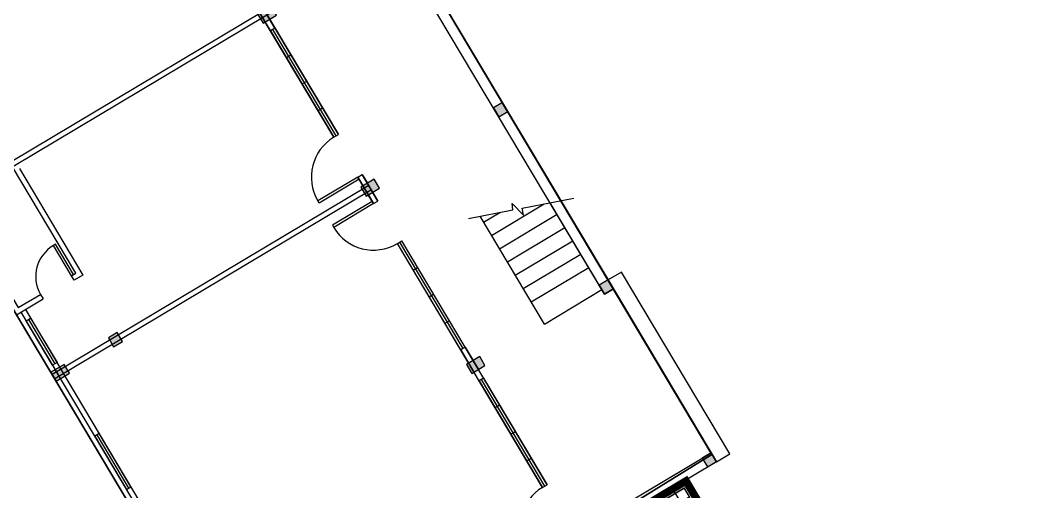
# Model space of a CAD drawing. Header units: millimetres. Extents: x 100 to 288, y -65 to 177.
# Drawn here: x 222.548 to 227.443, y 164.95 to 167.234 of the extents above; entities that cross this region are included whole.
import ezdxf

# ---------------------------------------------------------------- set-up
doc = ezdxf.new("R2010")
doc.units = ezdxf.units.MM
doc.header["$LTSCALE"] = 0.3
doc.header["$MEASUREMENT"] = 0
doc.linetypes.add('DASHDOTX2', pattern=[2, 1, -0.5, 0, -0.5])
for name, color, linetype in [('HATCH', 8, 'CONTINUOUS'), ('HATCH1', 8, 'CONTINUOUS'), ('Layer2', 4, 'CONTINUOUS'), ('LAYER7', 7, 'CONTINUOUS'), ('TUONG', 7, 'CONTINUOUS')]:
    doc.layers.add(name, color=color, linetype=linetype)

# ---------------------------------------------------------------- blocks, each defined once
blk = doc.blocks.new('NXM')
at = {"layer": 'LAYER7', "ltscale": 5}
for p, q in [((-121877.97, 340593.66), (-121855.47, 340593.66)), ((-121877.97, 340593.36), (-121855.47, 340593.36))]:
    blk.add_line(p, q, dxfattribs=at)
at = {"layer": 'LAYER7', "ltscale": 5, "const_width": 0.03}
for points in [[(-121855.87, 340593.36), (-121855.47, 340593.36), (-121855.47, 340594.06), (-121855.87, 340594.06)], [(-121855.77, 340593.46), (-121855.57, 340593.46), (-121855.57, 340593.96), (-121855.77, 340593.96)]]:
    blk.add_lwpolyline(points, close=True, dxfattribs=at)
blk = doc.blocks.new('TTAT')
at = {"layer": 'HATCH', "ltscale": 5}
for points in [[(-121953.51, 340867.551), (-121953.51, 340867.251), (-121953.31, 340867.251), (-121953.31, 340867.551)], [(-121953.51, 340866.251), (-121953.51, 340866.051), (-121953.31, 340866.051), (-121953.31, 340866.251)], [(-121957.51, 340860.551), (-121957.51, 340860.251), (-121957.31, 340860.251), (-121957.31, 340860.551)], [(-121953.51, 340860.551), (-121953.51, 340860.251), (-121953.31, 340860.251), (-121953.31, 340860.551)], [(-121949.61, 340860.551), (-121949.61, 340860.251), (-121949.41, 340860.251), (-121949.41, 340860.551)], [(-121961.41, 340857.551), (-121961.41, 340857.351), (-121961.21, 340857.351), (-121961.21, 340857.551)], [(-121957.51, 340857.551), (-121957.51, 340857.351), (-121957.31, 340857.351), (-121957.31, 340857.551)], [(-121953.51, 340857.551), (-121953.51, 340857.351), (-121953.31, 340857.351), (-121953.31, 340857.551)]]:
    blk.add_hatch(color=256, dxfattribs=at).paths.add_polyline_path(points)
for p, q in [((-121961.41, 340857.351), (-121961.41, 340857.051)), ((-121957.31, 340857.351), (-121961.41, 340857.351)), ((-121957.31, 340857.051), (-121957.31, 340857.351)), ((-121961.41, 340857.051), (-121957.31, 340857.051))]:
    blk.add_line(p, q, dxfattribs=at)
for points in [[(-121961.21, 340857.351), (-121961.41, 340857.351), (-121961.41, 340867.551), (-121961.21, 340867.551)], [(-121953.51, 340867.551), (-121953.51, 340867.251), (-121953.31, 340867.251), (-121953.31, 340867.551)], [(-121953.51, 340866.251), (-121953.51, 340866.051), (-121953.31, 340866.051), (-121953.31, 340866.251)], [(-121957.51, 340860.551), (-121957.51, 340860.251), (-121957.31, 340860.251), (-121957.31, 340860.551)], [(-121953.51, 340860.551), (-121953.51, 340860.251), (-121953.31, 340860.251), (-121953.31, 340860.551)], [(-121949.61, 340860.551), (-121949.61, 340860.251), (-121949.41, 340860.251), (-121949.41, 340860.551)], [(-121961.41, 340857.551), (-121961.41, 340857.351), (-121961.21, 340857.351), (-121961.21, 340857.551)], [(-121957.51, 340857.551), (-121957.51, 340857.351), (-121957.31, 340857.351), (-121957.31, 340857.551)], [(-121957.51, 340857.551), (-121949.41, 340857.551), (-121949.41, 340857.351), (-121957.51, 340857.351)], [(-121953.51, 340857.551), (-121953.51, 340857.351), (-121953.31, 340857.351), (-121953.31, 340857.551)]]:
    blk.add_lwpolyline(points, close=True, dxfattribs=at)
for points in [[(-121957.31, 340867.451), (-121953.31, 340867.451)], [(-121953.46, 340860.401), (-121953.46, 340867.551)], [(-121952.01, 340867.451), (-121953.41, 340867.451)], [(-121953.36, 340860.401), (-121953.36, 340867.551)], [(-121949.41, 340867.551), (-121952.01, 340867.551), (-121952.01, 340866.951)], [(-121949.41, 340867.451), (-121951.91, 340867.451), (-121951.91, 340866.951)], [(-121949.51, 340857.551), (-121949.51, 340867.551)], [(-121949.41, 340857.551), (-121949.41, 340867.551)], [(-121957.31, 340867.351), (-121953.31, 340867.351)], [(-121952.01, 340867.351), (-121953.41, 340867.351)], [(-121951.91, 340866.951), (-121952.01, 340866.951)], [(-121949.61, 340866.051), (-121952.01, 340866.051), (-121952.01, 340866.251), (-121951.91, 340866.251), (-121951.91, 340866.151), (-121949.51, 340866.151)], [(-121960.11, 340860.501), (-121954.61, 340860.501)], [(-121960.11, 340860.401), (-121954.61, 340860.401)], [(-121957.01, 340860.501), (-121957.51, 340860.501)], [(-121957.11, 340860.501), (-121957.51, 340860.501)], [(-121957.01, 340860.401), (-121957.51, 340860.401)], [(-121957.11, 340860.401), (-121957.51, 340860.401)], [(-121957.01, 340860.501), (-121957.31, 340860.501)], [(-121957.01, 340860.401), (-121957.31, 340860.401)], [(-121953.71, 340860.501), (-121953.11, 340860.501)], [(-121953.11, 340860.501), (-121953.71, 340860.501)], [(-121953.71, 340860.501), (-121953.71, 340860.401)], [(-121953.71, 340860.501), (-121953.51, 340860.501)], [(-121953.71, 340860.401), (-121953.11, 340860.401)], [(-121953.11, 340860.401), (-121953.71, 340860.401)], [(-121953.71, 340860.401), (-121953.51, 340860.401)], [(-121953.11, 340860.501), (-121953.31, 340860.501)], [(-121953.11, 340860.401), (-121953.31, 340860.401)], [(-121953.11, 340860.501), (-121953.11, 340860.401)], [(-121952.21, 340860.501), (-121949.41, 340860.501)], [(-121949.41, 340860.501), (-121952.21, 340860.501)], [(-121952.21, 340860.401), (-121949.41, 340860.401)], [(-121949.41, 340860.401), (-121952.21, 340860.401)], [(-121949.91, 340860.501), (-121949.61, 340860.501)], [(-121949.91, 340860.401), (-121949.61, 340860.401)], [(-121949.81, 340860.501), (-121949.41, 340860.501)], [(-121949.81, 340860.401), (-121949.41, 340860.401)], [(-121954.899, 340859.064), (-121955.198, 340858.24), (-121955.084, 340858.191), (-121955.39, 340858.117), (-121955.261, 340858.069), (-121955.609, 340857.113)], [(-121957.41, 340858.851), (-121954.976, 340858.851)], [(-121957.41, 340858.851), (-121957.41, 340857.551)], [(-121956.91, 340858.851), (-121956.91, 340857.551)], [(-121956.61, 340858.851), (-121956.61, 340857.551)], [(-121956.31, 340858.851), (-121956.31, 340857.551)], [(-121956.01, 340858.851), (-121956.01, 340857.551)], [(-121955.71, 340858.851), (-121955.71, 340857.551)], [(-121955.41, 340858.851), (-121955.41, 340857.66)], [(-121955.11, 340858.851), (-121955.11, 340858.484)], [(-121957.41, 340857.551), (-121955.449, 340857.551)]]:
    blk.add_lwpolyline(points, dxfattribs=at)
at = {"layer": 'HATCH', "linetype": 'Continuous'}
for points in [[(-121956.01, 340867.451), (-121956.01, 340867.351), (-121954.81, 340867.351), (-121954.81, 340867.451)], [(-121953.21, 340867.451), (-121952.21, 340867.451), (-121952.21, 340867.351), (-121953.21, 340867.351)]]:
    blk.add_lwpolyline(points, close=True, dxfattribs=at)
for points in [[(-121956.01, 340867.401), (-121954.81, 340867.401)], [(-121952.21, 340867.401), (-121953.21, 340867.401)], [(-121951.91, 340866.251), (-121951.227, 340866.251)], [(-121951.227, 340866.201), (-121951.227, 340866.251)], [(-121951.91, 340866.201), (-121951.227, 340866.201)], [(-121953.71, 340860.501), (-121953.71, 340861.401)], [(-121953.66, 340861.401), (-121953.71, 340861.401)], [(-121953.66, 340860.501), (-121953.66, 340861.401)], [(-121953.16, 340860.501), (-121953.16, 340861.401)], [(-121953.16, 340861.401), (-121953.11, 340861.401)], [(-121953.11, 340860.501), (-121953.11, 340861.401)], [(-121960.11, 340860.501), (-121960.11, 340860.401)], [(-121957.71, 340860.501), (-121960.11, 340860.501)], [(-121960.11, 340860.451), (-121957.71, 340860.451)], [(-121957.71, 340860.401), (-121960.11, 340860.401)], [(-121959.51, 340860.501), (-121959.51, 340860.401)], [(-121958.91, 340860.501), (-121958.91, 340860.401)], [(-121958.31, 340860.501), (-121958.31, 340860.401)], [(-121957.71, 340860.401), (-121957.71, 340860.501)], [(-121957.01, 340860.501), (-121954.61, 340860.501)], [(-121957.01, 340860.401), (-121957.01, 340860.501)], [(-121954.61, 340860.451), (-121957.01, 340860.451)], [(-121957.01, 340860.401), (-121954.61, 340860.401)], [(-121956.41, 340860.501), (-121956.41, 340860.401)], [(-121955.81, 340860.501), (-121955.81, 340860.401)], [(-121955.21, 340860.501), (-121955.21, 340860.401)], [(-121954.61, 340860.501), (-121954.61, 340860.401)], [(-121952.21, 340860.501), (-121952.21, 340860.401)], [(-121949.81, 340860.501), (-121952.21, 340860.501)], [(-121952.21, 340860.451), (-121949.81, 340860.451)], [(-121949.81, 340860.401), (-121952.21, 340860.401)], [(-121951.61, 340860.501), (-121951.61, 340860.401)], [(-121951.01, 340860.501), (-121951.01, 340860.401)], [(-121950.41, 340860.501), (-121950.41, 340860.401)], [(-121949.81, 340860.401), (-121949.81, 340860.501)]]:
    blk.add_lwpolyline(points, dxfattribs=at)
for centre, radius, start, end in [((-121951.924, 340866.254), 0.697, 359.745, 88.812), ((-121961.01, 340860.501), 0.9, 0, 90), ((-121953.71, 340860.501), 0.9, 90, 180), ((-121953.11, 340860.501), 0.9, 0, 90)]:
    blk.add_arc(centre, radius, start, end, dxfattribs=at)

msp = doc.modelspace()

# ---------------------------------------------------------------- linework, layer by layer
at = {"layer": 'HATCH1', "ltscale": 5}
msp.add_lwpolyline([(208.98014, 166.20723), (217.29663, 171.07354), (218.8222, 172.02547), (218.5989, 172.39986), (220.76675, 173.73885), (225.90127, 165.13012), (223.73343, 163.79113), (223.51206, 164.16228), (213.59128, 158.3564), (211.79067, 161.42208), (211.07975, 161.01144), (210.09162, 162.72214), (210.78714, 163.13066)], close=True, dxfattribs=at)
at = {"layer": 'HATCH1', "linetype": 'Continuous', "ltscale": 0.7}
for points in [[(218.5989, 172.39986), (223.73343, 163.79113), (225.90127, 165.13012), (220.76675, 173.73885), (218.5989, 172.39986)], [(221.90243, 163.20225), (223.51206, 164.16228), (218.8222, 172.02547), (217.29663, 171.07354), (221.90243, 163.20225)]]:
    msp.add_lwpolyline(points, dxfattribs=at)
at = {"layer": 'HATCH1', "ltscale": 5}
msp.add_lwpolyline([(223.51206, 164.16228), (218.8222, 172.02547)], dxfattribs=at)
at = {"layer": 'Layer2', "linetype": 'DASHDOTX2', "lineweight": -2, "ltscale": 0.0001, "const_width": 0.0375, "flags": 128}
msp.add_lwpolyline([(226.61804, 158.95469), (223.73668, 163.78567), (225.77643, 165.00224), (228.65778, 160.17126)], close=True, dxfattribs=at)

# ---------------------------------------------------------------- block references
at = {"layer": 'Layer2', "linetype": 'DASHDOTX2', "lineweight": -2, "ltscale": 0.0001, "xscale": 0.2499999999990109, "yscale": 0.2500000000145519, "zscale": 0.25, "rotation": 120.8132059761627}
msp.add_blockref('NXM', (57749.8979, 69945.1031), dxfattribs=at)
at = {"layer": 'TUONG', "xscale": 0.2500000000083286, "yscale": 0.2500000000145519, "zscale": 0.25, "rotation": 120.8132059797431}
msp.add_blockref('TTAT', (57793.16029, 70001.74999), dxfattribs=at)

doc.saveas('drawing.dxf')
